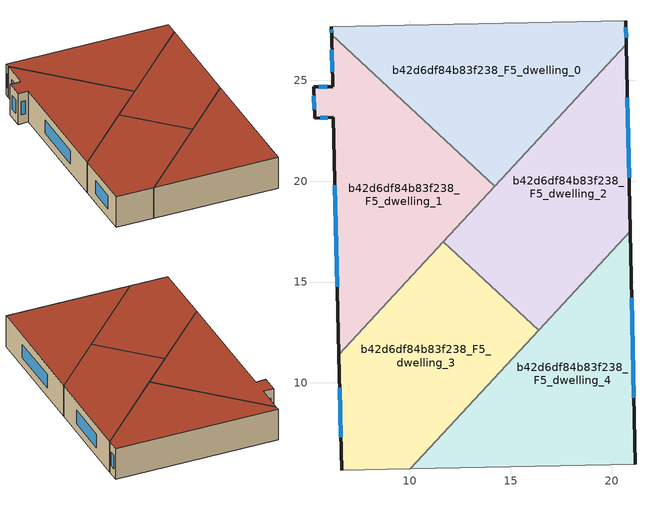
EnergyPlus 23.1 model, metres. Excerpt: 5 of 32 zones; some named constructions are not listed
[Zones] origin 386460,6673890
b42d6df84b83f238_F5_dwelling_0
 floor to b42d6df84b83f238_F4_dwelling_0 (EU_floor_Construction): 20.71,27.96 20.73,26.78 14.22,19.75 6.12,27.26 6.11,27.66 z15
 wall outside (EU_wall_Construction): 20.73,26.78 20.71,27.96 / 6.11,27.66 6.12,27.26 z15:18
 wall to b42d6df84b83f238_F5_dwelling_1 (EU_wall_Construction): 6.12,27.26 14.22,19.75 z15:18
 wall adiabatic (EU_wall_Construction): 20.71,27.96 6.11,27.66 z15:18
 wall to b42d6df84b83f238_F5_dwelling_2 (EU_wall_Construction): 14.22,19.75 20.73,26.78 z15:18
 window (EU_Window_Construction): 20.73,27.12 20.71,27.62 / 6.11,27.54 6.12,27.37 z15.86:17.14
 roof outside (EU_roof_Construction): 14.22,19.75 20.73,26.78 20.71,27.96 6.11,27.66 6.12,27.26 z18
b42d6df84b83f238_F5_dwelling_1
 floor to b42d6df84b83f238_F4_dwelling_1 (EU_floor_Construction): 14.22,19.75 6.48,11.4 6.19,23.17 5.29,23.12 5.22,24.69 6.18,24.7 6.12,27.26 z15
 wall outside (EU_wall_Construction): 6.12,27.26 6.18,24.7 5.22,24.69 5.29,23.12 6.19,23.17 6.48,11.4 z15:18
 wall to b42d6df84b83f238_F5_dwelling_3 (EU_wall_Construction): 6.48,11.4 11.66,16.99 z15:18
 wall to b42d6df84b83f238_F5_dwelling_2 (EU_wall_Construction): 11.66,16.99 14.22,19.75 z15:18
 window (EU_Window_Construction): 5.55,23.14 5.93,23.16 / 5.24,24.24 5.27,23.57 / 5.91,24.69 5.5,24.69 / 6.14,26.52 6.16,25.43 / 6.28,19.81 6.4,14.76 z15.86:17.14
 roof outside (EU_roof_Construction): 6.48,11.4 14.22,19.75 6.12,27.26 6.18,24.7 5.22,24.69 5.29,23.12 6.19,23.17 z18
b42d6df84b83f238_F5_dwelling_2
 floor to b42d6df84b83f238_F4_dwelling_2 (EU_floor_Construction): 20.73,26.78 20.92,17.52 16.38,12.62 11.66,16.99 z15
 wall outside (EU_wall_Construction): 20.92,17.52 20.73,26.78 z15:18
 wall to b42d6df84b83f238_F5_dwelling_3 (EU_wall_Construction): 11.66,16.99 16.38,12.62 z15:18
 wall to b42d6df84b83f238_F5_dwelling_4 (EU_wall_Construction): 16.38,12.62 20.92,17.52 z15:18
 window (EU_Window_Construction): 20.87,20.16 20.79,24.13 z15.86:17.14
 roof outside (EU_roof_Construction): 16.38,12.62 20.92,17.52 20.73,26.78 11.66,16.99 z18
b42d6df84b83f238_F5_dwelling_3
 floor to b42d6df84b83f238_F4_dwelling_3 (EU_floor_Construction): 16.38,12.62 10.01,5.74 6.62,5.67 6.48,11.4 11.66,16.99 z15
 wall outside (EU_wall_Construction): 6.48,11.4 6.62,5.67 z15:18
 wall adiabatic (EU_wall_Construction): 6.62,5.67 10.01,5.74 z15:18
 wall to b42d6df84b83f238_F5_dwelling_4 (EU_wall_Construction): 10.01,5.74 16.38,12.62 z15:18
 window (EU_Window_Construction): 6.52,9.76 6.58,7.31 z15.86:17.14
 roof outside (EU_roof_Construction): 10.01,5.74 16.38,12.62 11.66,16.99 6.48,11.4 6.62,5.67 z18
b42d6df84b83f238_F5_dwelling_4
 floor to b42d6df84b83f238_F4_dwelling_4 (EU_floor_Construction): 20.92,17.52 21.16,5.97 10.01,5.74 z15
 wall outside (EU_wall_Construction): 21.16,5.97 20.92,17.52 z15:18
 wall adiabatic (EU_wall_Construction): 10.01,5.74 21.16,5.97 z15:18
 window (EU_Window_Construction): 21.09,9.27 20.99,14.22 z15.86:17.14
 roof outside (EU_roof_Construction): 21.16,5.97 20.92,17.52 10.01,5.74 z18
[HVACTEMPLATE:THERMOSTAT] Constant Heating Setpoint=20; Constant Cooling Setpoint=50
EU_HeatOnly_b42d6df84b83f238_F0_dwelling_0; EU_HeatOnly_b42d6df84b83f238_F0_dwelling_1; EU_HeatOnly_b42d6df84b83f238_F0_dwelling_2; EU_HeatOnly_b42d6df84b83f238_F0_dwelling_3; EU_HeatOnly_b42d6df84b83f238_F0_dwelling_4; EU_HeatOnly_b42d6df84b83f238_F0_dwelling_5; EU_HeatOnly_b42d6df84b83f238_F1_dwelling_0; EU_HeatOnly_b42d6df84b83f238_F1_dwelling_1; EU_HeatOnly_b42d6df84b83f238_F1_dwelling_2; EU_HeatOnly_b42d6df84b83f238_F1_dwelling_3; EU_HeatOnly_b42d6df84b83f238_F1_dwelling_4; EU_HeatOnly_b42d6df84b83f238_F1_dwelling_5; EU_HeatOnly_b42d6df84b83f238_F2_dwelling_0; EU_HeatOnly_b42d6df84b83f238_F2_dwelling_1; EU_HeatOnly_b42d6df84b83f238_F2_dwelling_2; EU_HeatOnly_b42d6df84b83f238_F2_dwelling_3; EU_HeatOnly_b42d6df84b83f238_F2_dwelling_4; EU_HeatOnly_b42d6df84b83f238_F3_dwelling_0; EU_HeatOnly_b42d6df84b83f238_F3_dwelling_1; EU_HeatOnly_b42d6df84b83f238_F3_dwelling_2; EU_HeatOnly_b42d6df84b83f238_F3_dwelling_3; EU_HeatOnly_b42d6df84b83f238_F3_dwelling_4; EU_HeatOnly_b42d6df84b83f238_F4_dwelling_0; EU_HeatOnly_b42d6df84b83f238_F4_dwelling_1; EU_HeatOnly_b42d6df84b83f238_F4_dwelling_2; EU_HeatOnly_b42d6df84b83f238_F4_dwelling_3; EU_HeatOnly_b42d6df84b83f238_F4_dwelling_4; EU_HeatOnly_b42d6df84b83f238_F5_dwelling_0; EU_HeatOnly_b42d6df84b83f238_F5_dwelling_1; EU_HeatOnly_b42d6df84b83f238_F5_dwelling_2; EU_HeatOnly_b42d6df84b83f238_F5_dwelling_3; EU_HeatOnly_b42d6df84b83f238_F5_dwelling_4
[SCHEDULE:CONSTANT]
Name | Hourly Value
EU_AlwaysOn | 1
EU_CoolingOff | 0
[SCHEDULE:FILE] Column Number=1; Rows to Skip at Top=0; Number of Hours of Data=8760; Column Separator=Comma; Interpolate to Timestep=No; Minutes per Item=60; Adjust Schedule for Daylight Savings=Yes
Name | File
EU_Step8_GainSchedule_b42d6df84b83f238_F3_dwelling_3_f000 | ../../schedules/b42d6df84b83f238/b42d6df84b83f238_F3_dwelling_3_f000_gain.csv
EU_Step8_GainSchedule_b42d6df84b83f238_F3_dwelling_4_f000 | ../../schedules/b42d6df84b83f238/b42d6df84b83f238_F3_dwelling_4_f000_gain.csv
EU_Step8_GainSchedule_b42d6df84b83f238_F4_dwelling_0_f000 | ../../schedules/b42d6df84b83f238/b42d6df84b83f238_F4_dwelling_0_f000_gain.csv
EU_Step8_GainSchedule_b42d6df84b83f238_F4_dwelling_1_f000 | ../../schedules/b42d6df84b83f238/b42d6df84b83f238_F4_dwelling_1_f000_gain.csv
EU_Step8_GainSchedule_b42d6df84b83f238_F4_dwelling_2_f000 | ../../schedules/b42d6df84b83f238/b42d6df84b83f238_F4_dwelling_2_f000_gain.csv
EU_Step8_GainSchedule_b42d6df84b83f238_F4_dwelling_3_f000 | ../../schedules/b42d6df84b83f238/b42d6df84b83f238_F4_dwelling_3_f000_gain.csv
EU_Step8_GainSchedule_b42d6df84b83f238_F4_dwelling_4_f000 | ../../schedules/b42d6df84b83f238/b42d6df84b83f238_F4_dwelling_4_f000_gain.csv
EU_Step8_GainSchedule_b42d6df84b83f238_F5_dwelling_0_f000 | ../../schedules/b42d6df84b83f238/b42d6df84b83f238_F5_dwelling_0_f000_gain.csv
EU_Step8_GainSchedule_b42d6df84b83f238_F5_dwelling_1_f000 | ../../schedules/b42d6df84b83f238/b42d6df84b83f238_F5_dwelling_1_f000_gain.csv
EU_Step8_GainSchedule_b42d6df84b83f238_F5_dwelling_2_f000 | ../../schedules/b42d6df84b83f238/b42d6df84b83f238_F5_dwelling_2_f000_gain.csv
EU_Step8_GainSchedule_b42d6df84b83f238_F5_dwelling_3_f000 | ../../schedules/b42d6df84b83f238/b42d6df84b83f238_F5_dwelling_3_f000_gain.csv
EU_Step8_GainSchedule_b42d6df84b83f238_F5_dwelling_4_f000 | ../../schedules/b42d6df84b83f238/b42d6df84b83f238_F5_dwelling_4_f000_gain.csv
